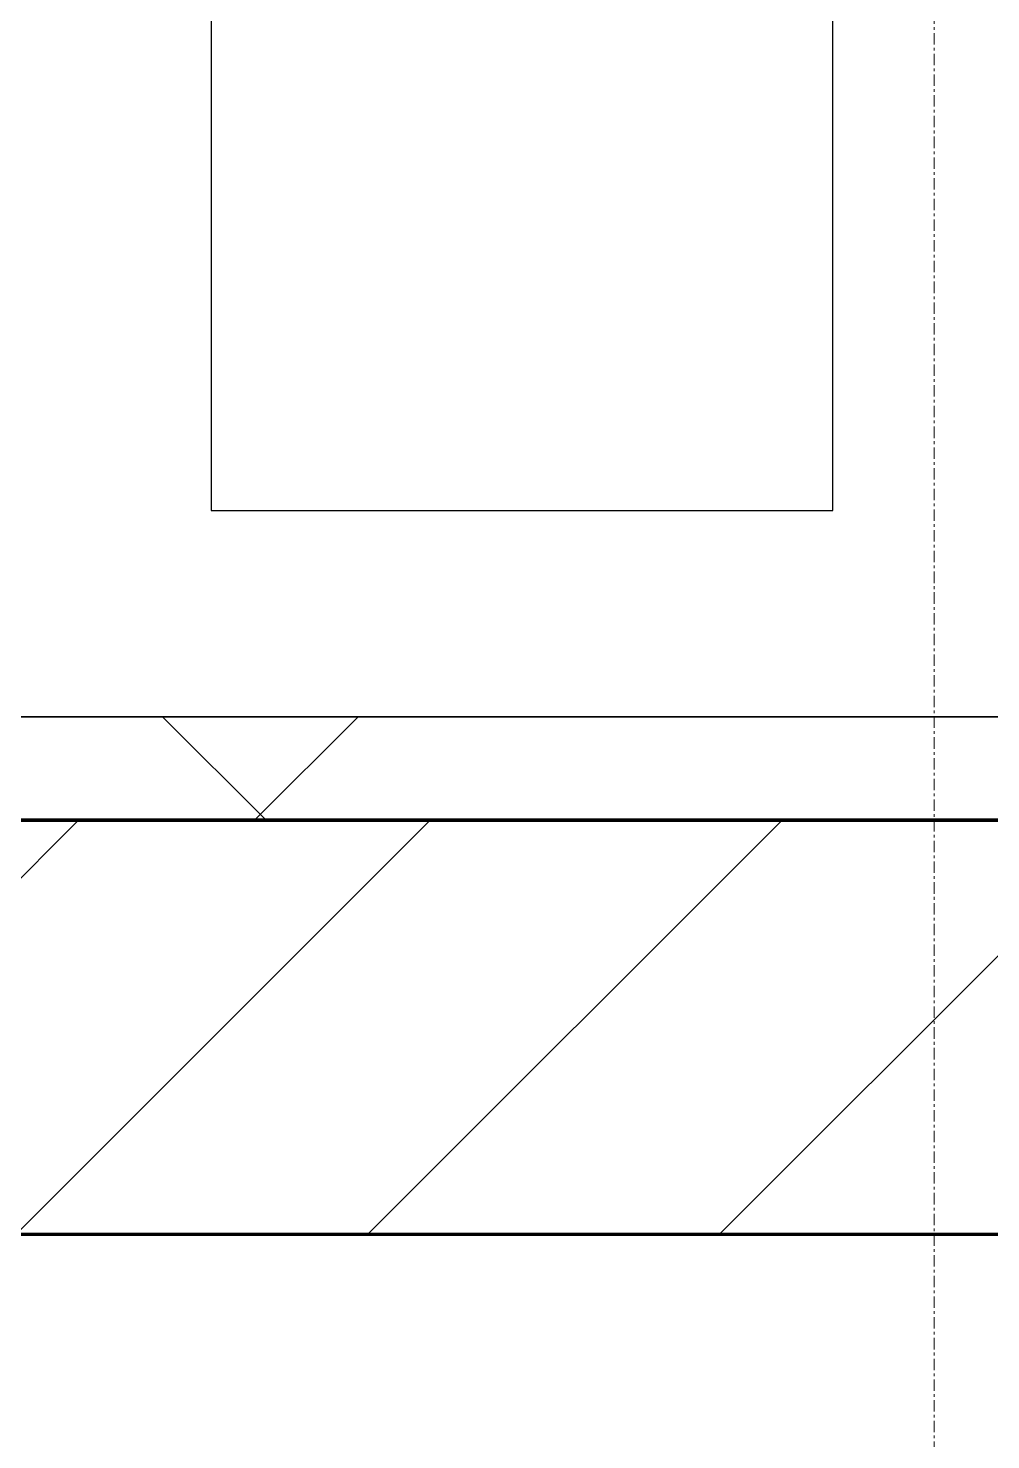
# Model space of a CAD drawing. Header units: millimetres. Extents: x -794334 to -714814, y -17806 to 22403.
# Drawn here: x -745119 to -744655, y -4120 to -3439 of the extents above; entities that cross this region are included whole.
import ezdxf
from ezdxf.xclip import XClip

# ---------------------------------------------------------------- set-up
doc = ezdxf.new("R2010")
doc.units = ezdxf.units.MM
doc.header["$XCLIPFRAME"] = 0
doc.linetypes.add('DPA_Grid _ Level 100', pattern=[10, 5.5, -1.6, 1.3, -1.6])
doc.layers.add('000 - WIPEOUT', color=250, linetype='Continuous')
doc.layers.add('A11_ALU.SOLID SHEET', color=2, linetype='Continuous')
for name, color, linetype, lineweight in [('A-GLAZ-CURT', 2, 'Continuous', 9), ('A-WALL', 5, 'Continuous', 35), ('A-WALL-FNSH', 2, 'Continuous', 35), ('A-WALL-PATT', 1, 'Continuous', 35), ('S-GRID', 251, 'Continuous', 9), ('WALL-E', 2, 'Continuous', 35)]:
    doc.layers.add(name, color=color, linetype=linetype, lineweight=lineweight)

# ---------------------------------------------------------------- blocks, each defined once
blk = doc.blocks.new('*U804')
at = {"layer": 'S-GRID', "linetype": 'DPA_Grid _ Level 100'}
blk.add_line((34200, -21385.46), (34200, 16671.4), dxfattribs=at)
blk = doc.blocks.new('PPLS-PP19_Custom Tile Pattern - Custom Tile Pattern-V173-4252-01 ENLARGED CONCOURSE LEVEL - REFLECTED CEILING PLAN - SHEET 3')
at = {"layer": 'A-GLAZ-CURT'}
for p, q in [((-300, 0), (300, 0)), ((300, 0), (-300, 0)), ((195.99, 0), (213.31, 0)), ((213.31, 0), (195.99, 0)), ((230.06, 0), (300, 0)), ((-300, -50), (300, -50)), ((300, -50), (-300, -50))]:
    blk.add_line(p, q, dxfattribs=at)
for points, knots in [([(168.37, 0), (167.68, 0), (162.47, 0), (147.02, 0), (110.04, 0), (82.15, 0), (70.09, 0)], [-543.375029, -543.375029, -543.375029, -543.375029, -530.793311, -458.593899, -401.860199, -358.877847, -358.877847, -358.877847, -358.877847]), ([(94.4, 0), (94.4, 0), (94.64, 0), (99.11, 0), (108.97, 0), (120.79, 0), (139.94, 0), (163.31, 0), (185.23, 0), (193.62, 0), (194.69, 0), (194.79, 0)], [-2348.345796, -2348.345796, -2348.345796, -2348.345796, -2310.419338, -2233.599744, -2052.234781, -1843.028543, -1530.39897, -1095.004608, -529.74427, -295.064701, -265.121568, -265.121568, -265.121568, -265.121568]), ([(137.67, 0), (143.03, 0), (152.78, 0), (161.24, 0), (162.19, 0), (162.75, 0)], [-618.469651, -618.469651, -618.469651, -618.469651, -602.094757, -592.980799, -581.414464, -581.414464, -581.414464, -581.414464]), ([(193.8, 0), (193.33, 0), (190.11, 0), (183.13, 0), (171, 0), (161.95, 0), (161.28, 0), (158.35, 0), (157.85, 0), (157.77, 0)], [-11665.349007, -11665.349007, -11665.349007, -11665.349007, -11565.880756, -11105.624034, -10839.086983, -10768.332124, -10666.779182, -10580.760289, -10550.278881, -10550.278881, -10550.278881, -10550.278881]), ([(300, 0), (286.53, 0), (254.22, 0), (207.11, 0), (177.41, 0), (159.34, 0), (158.33, 0), (158.3, 0)], [-285.253232, -285.253232, -285.253232, -285.253232, -244.693688, -187.987675, -143.776725, -129.632772, -123.352749, -123.352749, -123.352749, -123.352749]), ([(159.07, 0), (159.13, 0), (160.84, 0), (165.21, 0), (174.15, 0), (185.98, 0), (208.82, 0), (219.42, 0), (230.06, 0)], [-115.643202, -115.643202, -115.643202, -115.643202, -114.681583, -87.660824, -65.295536, -41.623857, -24.459831, 0, 0, 0, 0]), ([(162.75, 0), (165.4, 0), (170.91, 0), (172.61, 0), (172.61, 0)], [-111.264224, -111.264224, -111.264224, -111.264224, -56.742688, -19.085662, -19.085662, -19.085662, -19.085662]), ([(247.1, 0), (246.76, 0), (245.04, 0), (238.34, 0), (226.56, 0), (221.1, 0), (200.27, 0), (182.99, 0), (174.27, 0), (169.67, 0), (168.99, 0)], [-9649.085549, -9649.085549, -9649.085549, -9649.085549, -9581.591397, -9406.094246, -9221.510254, -9016.44624, -8717.832359, -8253.978395, -8152.463617, -8069.855175, -8069.855175, -8069.855175, -8069.855175]), ([(215.22, 0), (214.62, 0), (210.55, 0), (203.98, 0), (187.54, 0), (175.3, 0), (169.49, 0)], [-203.825446, -203.825446, -203.825446, -203.825446, -198.527383, -184.406837, -162.427601, -142.916156, -142.916156, -142.916156, -142.916156]), ([(171.51, 0), (176.48, 0), (193.23, 0), (201.73, 0), (208.81, 0), (213.9, 0), (241.96, 0), (262.36, 0), (271.83, 0), (273.04, 0)], [-7971.819559, -7971.819559, -7971.819559, -7971.819559, -7784.112253, -7606.717214, -7289.299508, -7042.621073, -6582.165592, -6068.460911, -5991.415244, -5991.415244, -5991.415244, -5991.415244]), ([(172.07, 0), (177.66, 0), (187.87, 0), (201.08, 0), (207.47, 0), (213.96, 0), (215.11, 0)], [-255.364076, -255.364076, -255.364076, -255.364076, -237.955587, -223.92608, -215.862851, -208.75215, -208.75215, -208.75215, -208.75215]), ([(273.42, 0), (270.41, 0), (253.21, 0), (230.43, 0), (219.94, 0), (219.02, 0)], [-12063.482559, -12063.482559, -12063.482559, -12063.482559, -11905.454923, -11162.864862, -10856.732305, -10856.732305, -10856.732305, -10856.732305]), ([(219.9, 0), (220.86, 0), (227.84, 0), (242.06, 0), (246.54, 0), (246.96, 0)], [-10670.940496, -10670.940496, -10670.940496, -10670.940496, -10511.382485, -9925.173265, -9834.877357, -9834.877357, -9834.877357, -9834.877357]), ([(273.44, 0), (276.81, 0), (282.8, 0), (291.71, 0), (296.52, 0), (297.86, 0), (298.09, 0)], [-5982.749694, -5982.749694, -5982.749694, -5982.749694, -5766.029927, -5566.724884, -5280.360606, -5199.253518, -5199.253518, -5199.253518, -5199.253518]), ([(284.76, 0), (284.76, 0), (285.09, 0), (287.47, 0), (293.59, 0), (297.76, 0), (300, 0)], [-4110.630118, -4110.630118, -4110.630118, -4110.630118, -4053.389046, -3959.664717, -3862.421465, -3746.95702, -3746.95702, -3746.95702, -3746.95702]), ([(297.38, 0), (295.84, 0), (291.62, 0), (285.38, 0), (284.87, 0)], [-4803.172655, -4803.172655, -4803.172655, -4803.172655, -4358.271401, -4143.037883, -4143.037883, -4143.037883, -4143.037883])]:
    blk.add_open_spline(points, degree=3, knots=knots, dxfattribs=at)
for points in [[(168.74, 0), (168.74, 0), (169.81, 0), (171.51, 0)], [(195.11, 0), (194.91, 0), (194.44, 0), (193.8, 0)], [(300, 0), (291.23, 0), (282.35, 0), (273.48, 0)]]:
    blk.add_open_spline(points, degree=3, dxfattribs=at)
blk = doc.blocks.new('PPLS-PP19_Custom Tile Pattern - Custom Tile Pattern-V174-4252-01 ENLARGED CONCOURSE LEVEL - REFLECTED CEILING PLAN - SHEET 3')
at = {"layer": 'A-GLAZ-CURT'}
for p, q in [((-300, 0), (300, 0)), ((300, 0), (-300, 0)), ((-293.07, 0), (-275.75, 0)), ((-275.75, 0), (-293.07, 0)), ((-222.32, 0), (-205, 0)), ((-205, 0), (-222.32, 0)), ((-300, -50), (300, -50)), ((300, -50), (-300, -50))]:
    blk.add_line(p, q, dxfattribs=at)
at = {"layer": 'A-GLAZ-CURT', "flags": 128}
for points in [[(-300, 0), (-291.56, 0), (-283.3, 0), (-275.2, 0), (-267.26, 0), (-259.45, 0), (-251.77, 0), (-244.2, 0), (-236.74, 0), (-229.36, 0), (-222.06, 0), (-214.83, 0), (-207.71, 0), (-200.76, 0), (-194.02, 0), (-187.54, 0), (-181.38, 0), (-175.58, 0), (-170.25, 0), (-165.64, 0), (-162.01, 0), (-159.53, 0), (-157.46, 0), (-154.52, 0), (-149.42, 0), (-141.84, 0), (-132.81, 0), (-126.08, 0)], [(-190.81, 0), (-196.37, 0), (-202.58, 0), (-209.04, 0), (-215.73, 0), (-222.63, 0), (-229.72, 0), (-236.97, 0), (-244.39, 0), (-251.96, 0), (-259.67, 0), (-267.51, 0), (-275.48, 0), (-283.55, 0), (-291.73, 0), (-300, 0)], [(-125.17, 0), (-128.55, 0), (-134.16, 0), (-140.03, 0), (-145.5, 0), (-150.63, 0), (-155.53, 0), (-160.27, 0), (-164.95, 0), (-169.65, 0), (-174.47, 0), (-179.49, 0), (-184.81, 0), (-190.44, 0)]]:
    blk.add_lwpolyline(points, dxfattribs=at)
at = {"layer": 'A-GLAZ-CURT'}
for points, knots in [([(-300, 0), (-284.65, 0), (-236.57, 0), (-174.61, 0), (-129.95, 0), (-110.8, 0), (-99.5, 0), (-91.46, 0)], [-5323.127839, -5323.127839, -5323.127839, -5323.127839, -4502.809032, -2700.551212, -1002.059161, -460.363443, 0, 0, 0, 0]), ([(-190.91, 0), (-198.41, 0), (-226.48, 0), (-262.56, 0), (-294.48, 0), (-300, 0)], [-15667.613966, -15667.613966, -15667.613966, -15667.613966, -15131.813646, -13729.592194, -13439.944408, -13439.944408, -13439.944408, -13439.944408]), ([(-137.88, 0), (-140.56, 0), (-147.66, 0), (-147.69, 0), (-158.72, 0), (-174.02, 0), (-185.59, 0), (-209.77, 0), (-232.01, 0), (-255.22, 0), (-262.59, 0), (-264.9, 0), (-265.4, 0)], [-3187.727384, -3187.727384, -3187.727384, -3187.727384, -2919.378265, -2477.344047, -2237.412286, -2029.680487, -1755.085331, -1400.429864, -858.079193, -543.655514, -208.940337, 0, 0, 0, 0]), ([(-258.6, 0), (-257.91, 0), (-254.26, 0), (-241.25, 0), (-225.99, 0), (-213.1, 0), (-202.23, 0), (-195.53, 0), (-191.86, 0)], [-5722.54675, -5722.54675, -5722.54675, -5722.54675, -5657.471696, -5413.335975, -5017.494783, -4832.723979, -4666.091899, -4455.137067, -4455.137067, -4455.137067, -4455.137067]), ([(-133.82, 0), (-135.51, 0), (-137.8, 0), (-149.31, 0), (-162.01, 0), (-177.91, 0), (-199.46, 0), (-216.65, 0), (-231.26, 0), (-233.46, 0), (-234, 0)], [-2731.647847, -2731.647847, -2731.647847, -2731.647847, -2418.507304, -2308.929706, -2113.765672, -1763.376603, -1422.553702, -978.033455, -846.069444, -682.911962, -682.911962, -682.911962, -682.911962]), ([(-233.49, 0), (-233.44, 0), (-232.38, 0), (-230.74, 0), (-225.3, 0), (-223.63, 0)], [-455.274641, -455.274641, -455.274641, -455.274641, -440.605512, -119.536984, 0, 0, 0, 0]), ([(-223.63, 0), (-219.39, 0), (-206.17, 0), (-188.58, 0), (-169.02, 0), (-152.12, 0), (-136.84, 0), (-127.33, 0), (-124.19, 0), (-123.43, 0), (-123.28, 0)], [-5463.295695, -5463.295695, -5463.295695, -5463.295695, -5161.076232, -4739.070012, -4465.409639, -4149.119819, -3839.893365, -3647.167523, -3488.92562, -3439.852845, -3439.852845, -3439.852845, -3439.852845]), ([(-122.94, 0), (-126.79, 0), (-147.1, 0), (-170.28, 0), (-190.82, 0)], [-17492.826708, -17492.826708, -17492.826708, -17492.826708, -17136.203329, -15669.648293, -15669.648293, -15669.648293, -15669.648293]), ([(-189.86, 0), (-188.71, 0), (-181.56, 0), (-171.77, 0), (-158.7, 0), (-157.22, 0)], [-4416.730713, -4416.730713, -4416.730713, -4416.730713, -4349.945572, -4000.813434, -3840.635403, -3840.635403, -3840.635403, -3840.635403]), ([(-152.35, 0), (-151.03, 0), (-147.71, 0), (-143.57, 0), (-138.62, 0)], [-3494.978217, -3494.978217, -3494.978217, -3494.978217, -3371.022232, -3227.460399, -3227.460399, -3227.460399, -3227.460399]), ([(-123.27, 0), (-124.63, 0), (-128.35, 0), (-136.96, 0), (-147.46, 0), (-150.03, 0), (-150.57, 0)], [-5814.755826, -5814.755826, -5814.755826, -5814.755826, -5700.061948, -5508.838257, -5298.784692, -5196.16478, -5196.16478, -5196.16478, -5196.16478]), ([(-150.34, 0), (-150.07, 0), (-147.75, 0), (-142.6, 0), (-127.26, 0), (-107.3, 0), (-90.42, 0), (-75.26, 0), (-68.41, 0), (-65.12, 0), (-63.63, 0)], [-4948.728362, -4948.728362, -4948.728362, -4948.728362, -4883.323924, -4440.880425, -4054.690705, -3793.097032, -3402.597032, -3144.956779, -3050.982048, -2969.237017, -2969.237017, -2969.237017, -2969.237017]), ([(-122.94, 0), (-128.13, 0), (-136.79, 0), (-147.74, 0), (-149.07, 0)], [-6739.6563, -6739.6563, -6739.6563, -6739.6563, -6449.282163, -6277.220794, -6277.220794, -6277.220794, -6277.220794]), ([(-148.23, 0), (-146.94, 0), (-140.15, 0), (-137.28, 0), (-133.93, 0), (-128.78, 0), (-126.5, 0)], [-6162.058746, -6162.058746, -6162.058746, -6162.058746, -6017.569127, -5560.701257, -5364.112219, -5231.017328, -5231.017328, -5231.017328, -5231.017328]), ([(-86.16, 0), (-91.37, 0), (-104.13, 0), (-122.65, 0), (-139.03, 0), (-146.11, 0), (-146.95, 0)], [-1681.3698, -1681.3698, -1681.3698, -1681.3698, -1374.161226, -945.742622, -741.901385, -489.130243, -489.130243, -489.130243, -489.130243]), ([(-146.69, 0), (-146.59, 0), (-145.49, 0), (-135.69, 0), (-128.29, 0), (-125.15, 0)], [-420.34245, -420.34245, -420.34245, -420.34245, -406.956646, -290.263673, 0, 0, 0, 0]), ([(-127.41, 0), (-131.63, 0), (-133.16, 0), (-134.09, 0), (-134.15, 0)], [-8540.990293, -8540.990293, -8540.990293, -8540.990293, -8266.114998, -8246.473386, -8246.473386, -8246.473386, -8246.473386]), ([(-134.15, 0), (-133.32, 0), (-130.31, 0), (-117.33, 0), (-92.04, 0), (-74.02, 0), (-62.74, 0), (-60.36, 0), (-59.97, 0)], [-7657.439573, -7657.439573, -7657.439573, -7657.439573, -7293.749979, -6839.55839, -6236.997189, -5713.340575, -5140.470607, -5006.787413, -5006.787413, -5006.787413, -5006.787413]), ([(-113.43, 0), (-113.44, 0), (-113.96, 0), (-119.73, 0), (-125.43, 0), (-127.03, 0), (-127.41, 0)], [-328.499627, -328.499627, -328.499627, -328.499627, -282.672656, -98.539552, -24.539552, 0, 0, 0, 0]), ([(-126.5, 0), (-122.44, 0), (-108.71, 0), (-86.68, 0), (-64.85, 0), (-57.2, 0), (-55.03, 0)], [-5231.017328, -5231.017328, -5231.017328, -5231.017328, -4994.692869, -4542.524482, -4008.285538, -3768.899198, -3768.899198, -3768.899198, -3768.899198]), ([(-125.15, 0), (-124.93, 0), (-124.3, 0), (-123.54, 0), (-122.99, 0)], [-3362.7396, -3362.7396, -3362.7396, -3362.7396, -3342.215224, -3300.973469, -3300.973469, -3300.973469, -3300.973469]), ([(-120.13, 0), (-120.14, 0), (-120.24, 0), (-120.77, 0), (-122.73, 0), (-122.91, 0)], [-2933.992132, -2933.992132, -2933.992132, -2933.992132, -2920.575025, -2840.280255, -2832.81999, -2832.81999, -2832.81999, -2832.81999]), ([(-55.07, 0), (-62.85, 0), (-79.38, 0), (-105.04, 0), (-118.12, 0), (-122.81, 0)], [-8014.866257, -8014.866257, -8014.866257, -8014.866257, -7508.296369, -7004.680444, -6742.200112, -6742.200112, -6742.200112, -6742.200112]), ([(-122.65, 0), (-119.64, 0), (-112.06, 0), (-98.9, 0), (-85.29, 0), (-71.67, 0), (-65.93, 0), (-65.07, 0)], [-3292.682525, -3292.682525, -3292.682525, -3292.682525, -3074.362186, -2902.289527, -2605.247022, -2322.099534, -2241.8264, -2241.8264, -2241.8264, -2241.8264]), ([(-72.93, 0), (-75.51, 0), (-88.88, 0), (-107.08, 0), (-122.46, 0)], [-19442.345229, -19442.345229, -19442.345229, -19442.345229, -18935.241197, -17507.862731, -17507.862731, -17507.862731, -17507.862731]), ([(-122.08, 0), (-122.01, 0), (-121.69, 0), (-121.2, 0), (-120.88, 0)], [-3136.336417, -3136.336417, -3136.336417, -3136.336417, -3110.304437, -3035.164275, -3035.164275, -3035.164275, -3035.164275]), ([(-36.33, 0), (-36.43, 0), (-37.27, 0), (-45.02, 0), (-46.13, 0), (-60.59, 0), (-81.23, 0), (-99.51, 0), (-114.02, 0), (-117.28, 0), (-118.78, 0)], [-1855.773136, -1855.773136, -1855.773136, -1855.773136, -1810.870157, -1672.078046, -1405.135169, -1060.00838, -740.068933, -229.489605, -116.330425, 0, 0, 0, 0]), ([(-117.74, 0), (-117.19, 0), (-114.78, 0), (-113.43, 0), (-113.43, 0)], [-821.249067, -821.249067, -821.249067, -821.249067, -394.672656, -330.879064, -330.879064, -330.879064, -330.879064]), ([(-36.62, 0), (-36.62, 0), (-40.35, 0), (-44.32, 0), (-58.97, 0), (-85.2, 0), (-107.61, 0), (-116.56, 0), (-117.56, 0)], [-4069.478503, -4069.478503, -4069.478503, -4069.478503, -3858.647035, -3538.256648, -2842.901703, -2193.204658, -1433.981041, -985.49888, -985.49888, -985.49888, -985.49888]), ([(-115.82, 0), (-114.96, 0), (-110.41, 0), (-96.78, 0), (-77.28, 0), (-63.68, 0), (-55.76, 0)], [-5724.064692, -5724.064692, -5724.064692, -5724.064692, -5430.283136, -5103.229623, -4799.173296, -4384.389977, -4384.389977, -4384.389977, -4384.389977]), ([(9.32, 0), (9.08, 0), (7.65, 0), (2.57, 0), (-12.23, 0), (-25.64, 0), (-40, 0), (-56.24, 0), (-75.59, 0), (-94, 0), (-112.01, 0), (-114.94, 0), (-115.63, 0)], [-2922.926651, -2922.926651, -2922.926651, -2922.926651, -2882.788014, -2720.818881, -2518.50168, -2125.455881, -1792.521578, -1466.981642, -1208.454564, -789.402658, -501.969187, -243.577221, -243.577221, -243.577221, -243.577221]), ([(-91.46, 0), (-90.09, 0), (-84.7, 0), (-77.43, 0), (-72.73, 0), (-72.64, 0), (-72.64, 0)], [-19832.387487, -19832.387487, -19832.387487, -19832.387487, -19753.885894, -19541.04734, -19478.625389, -19471.062469, -19471.062469, -19471.062469, -19471.062469]), ([(-63.96, 0), (-64.13, 0), (-72.5, 0), (-80.63, 0), (-86.16, 0)], [-2171.769325, -2171.769325, -2171.769325, -2171.769325, -2007.031671, -1681.3698, -1681.3698, -1681.3698, -1681.3698]), ([(-29.03, 0), (-33.97, 0), (-43.74, 0), (-56.37, 0), (-71.66, 0), (-77.83, 0), (-82.66, 0), (-83.28, 0), (-83.28, 0)], [-2680.714891, -2680.714891, -2680.714891, -2680.714891, -2413.671296, -2161.752162, -2006.592567, -1646.621388, -1424.436217, -1393.971743, -1393.971743, -1393.971743, -1393.971743]), ([(-83.28, 0), (-83.28, 0), (-82.91, 0), (-76.14, 0), (-62.97, 0), (-48.14, 0), (-36.49, 0), (-33.57, 0), (-29.94, 0), (-28.57, 0)], [-1393.4169, -1393.4169, -1393.4169, -1393.4169, -1353.722004, -1274.333717, -1073.56893, -651.549973, -296.515819, -83.513472, 0, 0, 0, 0]), ([(-66.39, 0), (-66.39, 0), (-63.72, 0), (-59.45, 0), (-55.45, 0)], [-2493.31794, -2493.31794, -2493.31794, -2493.31794, -2315.303971, -1832.031107, -1832.031107, -1832.031107, -1832.031107]), ([(12.41, 0), (4.53, 0), (-17.98, 0), (-47.42, 0), (-65.77, 0), (-66.37, 0), (-66.38, 0)], [-4163.707062, -4163.707062, -4163.707062, -4163.707062, -3745.412743, -2981.410125, -2542.574734, -2498.224237, -2498.224237, -2498.224237, -2498.224237]), ([(-63.63, 0), (-61.49, 0), (-57.61, 0), (-56.17, 0), (-55.16, 0)], [-2969.237017, -2969.237017, -2969.237017, -2969.237017, -2851.217951, -2746.924625, -2746.924625, -2746.924625, -2746.924625]), ([(-58.83, 0), (-58.37, 0), (-57.55, 0), (-56.09, 0), (-55.19, 0)], [-4859.52896, -4859.52896, -4859.52896, -4859.52896, -4680.891996, -4565.012053, -4565.012053, -4565.012053, -4565.012053]), ([(-55.11, 0), (-54.38, 0), (-51.94, 0), (-46.33, 0), (-42.62, 0), (-41.76, 0)], [-4561.74994, -4561.74994, -4561.74994, -4561.74994, -4469.85053, -4321.566175, -4270.495146, -4270.495146, -4270.495146, -4270.495146]), ([(-55.09, 0), (-55.02, 0), (-47.83, 0), (-34.42, 0), (-29.82, 0), (-29.19, 0)], [-1817.710643, -1817.710643, -1817.710643, -1817.710643, -1809.437387, -963.711516, -666.19313, -666.19313, -666.19313, -666.19313]), ([(-55.07, 0), (-49.21, 0), (-34.14, 0), (-12.78, 0), (4.23, 0), (9.64, 0), (10.14, 0), (10.18, 0)], [-4372.454462, -4372.454462, -4372.454462, -4372.454462, -4065.652676, -3589.737505, -3285.047089, -3066.359526, -3044.715262, -3044.715262, -3044.715262, -3044.715262]), ([(-26.75, 0), (-27.82, 0), (-36.18, 0), (-46.19, 0), (-53.99, 0), (-54.79, 0)], [-8718.362214, -8718.362214, -8718.362214, -8718.362214, -8532.293389, -8073.216054, -8020.893237, -8020.893237, -8020.893237, -8020.893237]), ([(-54.36, 0), (-51.5, 0), (-45.06, 0), (-40.79, 0), (-40.46, 0), (-40.44, 0)], [-2721.800599, -2721.800599, -2721.800599, -2721.800599, -2474.780881, -2410.990208, -2350.645972, -2350.645972, -2350.645972, -2350.645972]), ([(-54.16, 0), (-53.75, 0), (-52.09, 0), (-48.53, 0), (-30.79, 0), (-18.03, 0), (4.83, 0), (11.08, 0), (12.84, 0)], [-3736.440949, -3736.440949, -3736.440949, -3736.440949, -3689.699207, -3546.54457, -3315.260113, -2864.387349, -2439.246196, -2258.878377, -2258.878377, -2258.878377, -2258.878377]), ([(-51.83, 0), (-51.83, 0), (-51.78, 0), (-47.4, 0), (-46.01, 0), (-40.22, 0), (-36.78, 0)], [-632.814994, -632.814994, -632.814994, -632.814994, -627.965721, -508.377888, -260.442412, 0, 0, 0, 0]), ([(76.63, 0), (74.8, 0), (67.65, 0), (53.52, 0), (37, 0), (24.07, 0), (12.82, 0), (-2.9, 0), (-20.62, 0), (-32.81, 0), (-44.85, 0), (-51.43, 0), (-51.79, 0)], [-3095.572228, -3095.572228, -3095.572228, -3095.572228, -2950.589685, -2634.532728, -2313.748533, -2106.613311, -1925.670641, -1617.263037, -1290.787923, -1039.307308, -819.71621, -644.910881, -644.910881, -644.910881, -644.910881]), ([(-41.76, 0), (-39.9, 0), (-37.72, 0), (-36.92, 0), (-36.77, 0)], [-4270.495146, -4270.495146, -4270.495146, -4270.495146, -4161.040818, -4106.245333, -4106.245333, -4106.245333, -4106.245333]), ([(-36.78, 0), (-32.43, 0), (-19.22, 0), (8.83, 0), (43.36, 0), (70.92, 0), (82.12, 0), (83.66, 0)], [-6191.144455, -6191.144455, -6191.144455, -6191.144455, -5862.463379, -5340.621928, -4573.028122, -4094.177415, -3869.465285, -3869.465285, -3869.465285, -3869.465285]), ([(-36.29, 0), (-36.29, 0), (-34.66, 0), (-28.88, 0), (-26.95, 0), (-26.54, 0)], [-9150.272121, -9150.272121, -9150.272121, -9150.272121, -9057.163041, -8919.836787, -8834.607043, -8834.607043, -8834.607043, -8834.607043]), ([(30.82, 0), (29.27, 0), (20.14, 0), (3.54, 0), (-16.58, 0), (-34.76, 0), (-36.04, 0)], [-10462.034656, -10462.034656, -10462.034656, -10462.034656, -10363.088938, -9884.23066, -9424.652049, -9182.880979, -9182.880979, -9182.880979, -9182.880979]), ([(-33.34, 0), (-33.34, 0), (-32.93, 0), (-31.16, 0), (-30.52, 0)], [-2415.024266, -2415.024266, -2415.024266, -2415.024266, -2357.633367, -2323.618664, -2323.618664, -2323.618664, -2323.618664]), ([(70.61, 0), (66.16, 0), (55.8, 0), (39.61, 0), (24.74, 0), (2.64, 0), (-17.84, 0), (-30.57, 0), (-31.82, 0), (-32, 0)], [-4647.237329, -4647.237329, -4647.237329, -4647.237329, -4326.416877, -4098.545751, -3766.694881, -3333.063701, -2994.501669, -2698.150104, -2614.070998, -2614.070998, -2614.070998, -2614.070998]), ([(-30.76, 0), (-30.73, 0), (-29.99, 0), (-23.47, 0), (-15.75, 0), (-15.19, 0)], [-54176.191683, -54176.191683, -54176.191683, -54176.191683, -54157.274271, -53749.15266, -53717.791567, -53717.791567, -53717.791567, -53717.791567]), ([(-30.52, 0), (-27.11, 0), (-17.83, 0), (-1.32, 0), (9.05, 0), (11.91, 0)], [-2323.618664, -2323.618664, -2323.618664, -2323.618664, -2142.497158, -1716.209403, -1549.07911, -1549.07911, -1549.07911, -1549.07911]), ([(-13, 0), (-14.35, 0), (-17.68, 0), (-25.97, 0), (-29.52, 0), (-30.21, 0)], [-55207.591944, -55207.591944, -55207.591944, -55207.591944, -54789.006179, -54461.685999, -54290.791712, -54290.791712, -54290.791712, -54290.791712]), ([(8.33, 0), (8.19, 0), (7.18, 0), (0.32, 0), (-13.89, 0), (-24.92, 0), (-29.03, 0)], [-3574.286521, -3574.286521, -3574.286521, -3574.286521, -3526.962355, -3285.499107, -2903.012179, -2680.714891, -2680.714891, -2680.714891, -2680.714891]), ([(-28.98, 0), (-28.66, 0), (-27.39, 0), (-24.45, 0), (-22.56, 0)], [-166.548282, -166.548282, -166.548282, -166.548282, -102.06493, 0, 0, 0, 0]), ([(-28.57, 0), (-26.93, 0), (-20.29, 0), (-11.45, 0), (2.08, 0), (13.15, 0), (21.24, 0), (24.62, 0), (24.72, 0), (24.72, 0)], [-5361.429781, -5361.429781, -5361.429781, -5361.429781, -5261.36855, -5050.479954, -4785.90057, -4596.498881, -4445.288762, -4384.376941, -4376.041937, -4376.041937, -4376.041937, -4376.041937]), ([(-22.56, 0), (-20.27, 0), (-17.03, 0), (-11.36, 0), (-7.66, 0), (-6.6, 0), (-6.44, 0)], [-56468.192263, -56468.192263, -56468.192263, -56468.192263, -56344.022017, -56303.229861, -56166.290093, -56124.392176, -56124.392176, -56124.392176, -56124.392176]), ([(-15.19, 0), (-13.07, 0), (7.48, 0), (42.82, 0), (88.72, 0), (120.63, 0), (138.28, 0), (138.53, 0)], [-461.142613, -461.142613, -461.142613, -461.142613, -429.606584, -390.253598, -346.313304, -291.370682, -290.5735, -290.5735, -290.5735, -290.5735]), ([(-6.54, 0), (-6.73, 0), (-7.2, 0), (-7.6, 0), (-7.79, 0)], [-56009.792147, -56009.792147, -56009.792147, -56009.792147, -55949.290093, -55895.192118, -55895.192118, -55895.192118, -55895.192118]), ([(-2.63, 0), (-2.47, 0), (-1.22, 0), (4.92, 0), (15.97, 0), (22.54, 0), (24.49, 0)], [-226.825321, -226.825321, -226.825321, -226.825321, -220.269177, -206.416616, -198.214427, -187.717507, -187.717507, -187.717507, -187.717507]), ([(79.89, 0), (72.6, 0), (57.67, 0), (35.84, 0), (12, 0), (3.08, 0), (-1.67, 0), (-2.25, 0)], [-351.970326, -351.970326, -351.970326, -351.970326, -330.153101, -307.516438, -285.83788, -246.234814, -234.646884, -234.646884, -234.646884, -234.646884]), ([(31.18, 0), (25.97, 0), (19.91, 0), (13.77, 0), (12.81, 0)], [-4496.803627, -4496.803627, -4496.803627, -4496.803627, -4222.080604, -4170.788949, -4170.788949, -4170.788949, -4170.788949]), ([(12.81, 0), (18.33, 0), (25.55, 0), (37.44, 0), (45.92, 0), (57.76, 0), (64.47, 0), (72.74, 0), (75.22, 0), (76.03, 0), (76.21, 0)], [-1531.348413, -1531.348413, -1531.348413, -1531.348413, -1206.526904, -1089.329421, -901.315459, -753.071572, -495.328968, -421.953223, -334.951786, -290.452333, -290.452333, -290.452333, -290.452333]), ([(13.33, 0), (14.86, 0), (17.53, 0), (22.91, 0), (31, 0), (39.04, 0), (51.19, 0), (58.74, 0), (61.34, 0), (61.45, 0)], [-2241.864569, -2241.864569, -2241.864569, -2241.864569, -2084.094819, -1956.422387, -1818.904206, -1645.594513, -1443.202566, -1228.752106, -1120.932285, -1120.932285, -1120.932285, -1120.932285]), ([(24.69, 0), (24.54, 0), (20.99, 0), (17.32, 0), (14.32, 0), (13.42, 0)], [-4368.572414, -4368.572414, -4368.572414, -4368.572414, -4306.476363, -4080.000647, -3971.429467, -3971.429467, -3971.429467, -3971.429467]), ([(18.16, 0), (19.15, 0), (24.25, 0), (25.66, 0), (26.12, 0)], [-5700.113719, -5700.113719, -5700.113719, -5700.113719, -5554.232259, -5302.431367, -5302.431367, -5302.431367, -5302.431367]), ([(114.39, 0), (114.2, 0), (112.08, 0), (105.42, 0), (92.38, 0), (85.59, 0), (74.4, 0), (62.26, 0), (51.85, 0), (43.81, 0), (29.53, 0), (20.67, 0), (18.85, 0), (18.16, 0)], [-8148.58938, -8148.58938, -8148.58938, -8148.58938, -8105.191388, -7723.759874, -7531.75727, -7135.649961, -6924.452779, -6738.82075, -6548.303034, -6314.283804, -6135.05769, -5972.647715, -5832.674503, -5832.674503, -5832.674503, -5832.674503])]:
    blk.add_open_spline(points, degree=3, knots=knots, dxfattribs=at)
for points in [[(-122.93, 0), (-125.34, 0), (-129.58, 0), (-133.82, 0)], [(-118.78, 0), (-120.26, 0), (-121.6, 0), (-122.95, 0)], [(-39.84, 0), (-39.08, 0), (-38.11, 0), (-37.36, 0)], [(12.76, 0), (11.41, 0), (10.28, 0), (9.63, 0)], [(24.49, 0), (25.23, 0), (25.72, 0), (26.04, 0)]]:
    blk.add_open_spline(points, degree=3, dxfattribs=at)
blk = doc.blocks.new('*U1029')
at = {"layer": 'A-GLAZ-CURT'}
for name, p in [('PPLS-PP19_Custom Tile Pattern - Custom Tile Pattern-V173-4252-01 ENLARGED CONCOURSE LEVEL - REFLECTED CEILING PLAN - SHEET 3', (33602.37, -7350)), ('PPLS-PP19_Custom Tile Pattern - Custom Tile Pattern-V174-4252-01 ENLARGED CONCOURSE LEVEL - REFLECTED CEILING PLAN - SHEET 3', (34202.37, -7350))]:
    blk.add_blockref(name, p, dxfattribs=at)
blk = doc.blocks.new('*U1240')
at = {"color": 3}
blk.add_wipeout([(-437.5, -19050), (437.5, -19050), (437.5, -19350), (-437.5, -19350)], dxfattribs=at).dxf.layer = '000 - WIPEOUT'
at = {"layer": 'A11_ALU.SOLID SHEET', "color": 0, "linetype": 'ByBlock'}
blk.add_lwpolyline([(-437.5, -19350), (437.5, -19350), (437.5, -19050), (-437.5, -19050)], close=True, dxfattribs=at)
blk = doc.blocks.new('*U1630')
blk.add_lwpolyline([(22690, -750), (19166.45, -750), (19116.45, -700), (18966.44, -550), (-101025.39, -550), (-101025.39, -6704.96), (-96300, -6704.96), (-96300, -7350), (-94497.63, -7350), (17250, -7350), (17250, -6849.96), (18300, -6849.96), (22690, -6849.96)], close=True)
at = {"layer": 'A11_ALU.SOLID SHEET', "color": 0, "linetype": 'ByBlock', "rotation": 90}
blk.add_blockref('*U1240', (-19400, -6813), dxfattribs=at)

msp = doc.modelspace()

# ---------------------------------------------------------------- block references
at = {"layer": 'A11_ALU.SOLID SHEET'}
ref = msp.add_blockref('*U1630', (-744681.24, 3579.02), dxfattribs=at)
XClip(ref).set_block_clipping_path([(-45802.4668593339, -9620.0029952967), (23702.8690583039, 10334.9999958097)])

# ---------------------------------------------------------------- next in the draw order: hatches: boundary and pattern name
at = {"layer": 'A-WALL-PATT', "lineweight": 9}
h = msp.add_hatch(dxfattribs=at)
h.set_pattern_fill('FP_5', color=256, style=0, pattern_type=2)
h.set_pattern_definition([(45, (0, 0), (-212.13203, 212.13203), []), (135, (0, 0), (-212.13203, -212.13203), [])])
h.paths.add_polyline_path([(-727630.24, -3820.98), (-727382.37, -3820.98), (-727382.37, -3770.98), (-790483.7, -3770.98), (-790483.7, -3820.98), (-727766, -3820.98)])
h = msp.add_hatch(dxfattribs=at)
h.set_pattern_fill('FP_2', color=256, style=0, pattern_type=2)
h.set_pattern_definition([(45, (0, 0), (-84.852814, 84.852814), [])])
h.paths.add_polyline_path([(-727382.37, -4020.98), (-727382.37, -3820.98), (-790483.7, -3820.98), (-790483.7, -4020.98), (-727494.49, -4020.98)])

# ---------------------------------------------------------------- next in the draw order: linework, layer by layer
at = {"layer": 'A-WALL', "color": 7, "lineweight": 70}
for p, q in [((-745580, -3820.98), (-741980, -3820.98)), ((-741980, -3820.98), (-745580, -3820.98)), ((-741980, -4020.98), (-745580, -4020.98))]:
    msp.add_line(p, q, dxfattribs=at)
at = {"layer": 'A-WALL-FNSH', "color": 250}
msp.add_line((-745580, -3770.98), (-741980, -3770.98), dxfattribs=at)
at = {"layer": 'WALL-E'}
for p, q in [((-727382.37, -4020.98), (-790483.7, -4020.98)), ((-790483.7, -4020.98), (-727382.37, -4020.98))]:
    msp.add_line(p, q, dxfattribs=at)

# ---------------------------------------------------------------- next in the draw order: block references
for name in ['*U804', '*U1029']:
    msp.add_blockref(name, (-778882.37, 3579.02))

doc.saveas('drawing.dxf')
